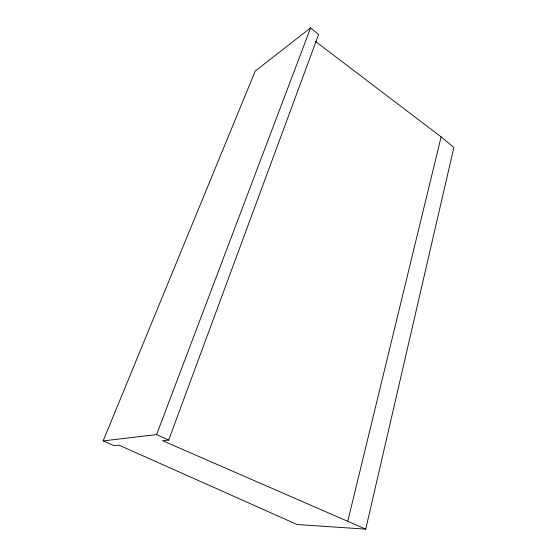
<?xml version="1.0" encoding="UTF-8"?>
<svg xmlns="http://www.w3.org/2000/svg" width="557" height="557" viewBox="0 0 557 557"><rect width="100%" height="100%" fill="white"/><g stroke="black" fill="none" stroke-linecap="round" stroke-linejoin="round"><path stroke-width="0.84" d="M365.733 529.15L162.547 440.684L168.694 440.058L318.604 34.52L310.618 27.85L255.238 71.066L103.149 440.907L114.178 445.663L119.031 445.161L297.062 524.513L365.733 529.15L453.851 147.514L441.123 136.883L315.255 41.26M347.819 521.046L441.123 136.883M103.149 440.907L156.594 434.585L310.618 27.85M156.594 434.585L168.694 440.058"/></g></svg>
